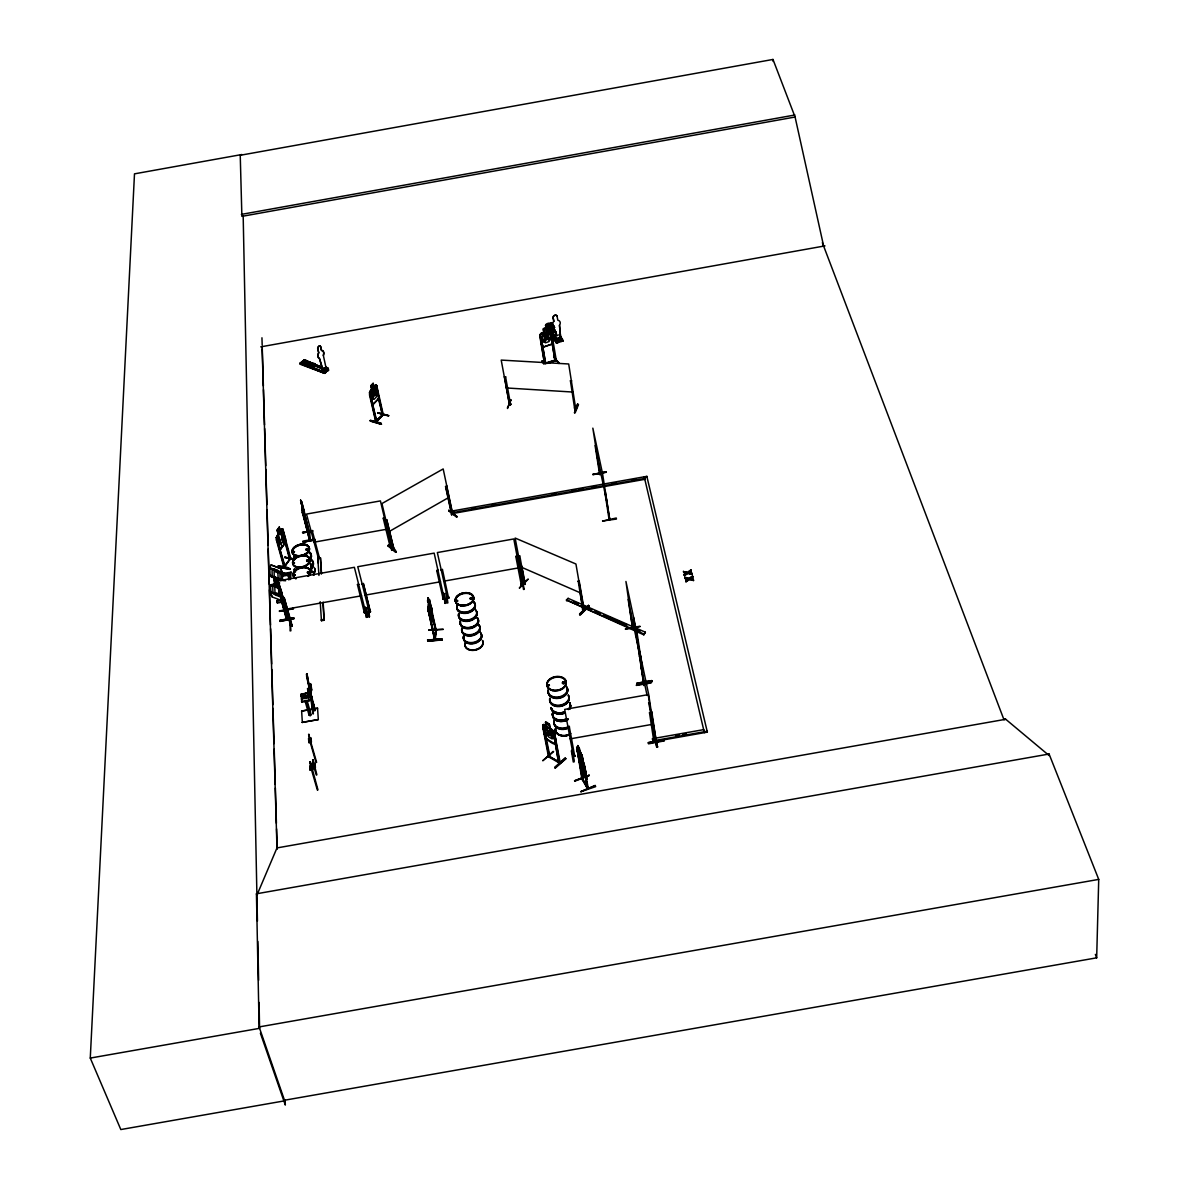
<?xml version="1.0" encoding="UTF-8"?>
<svg xmlns="http://www.w3.org/2000/svg" width="1189" height="1189" viewBox="0 0 1189 1189"><rect width="100%" height="100%" fill="white"/><g stroke="black" fill="none" stroke-linecap="round" stroke-linejoin="round"><path stroke-width="1.5" d="M241.932 154.511L134.491 173.847L90.275 1058.076L120.817 1129.55L284.691 1100.821L259.113 1026.924L256.438 893.801L1049.084 754.019L1049.084 755.52L1005.582 719.137L1003.858 719.434M373.673 392.058C371.577 388.595 369.318 392.251 373.361 393.485L372.737 399.132L374.045 393.708C376.274 397.973 378.414 393.544 374.357 392.489L374.966 387.049L373.673 391.776M310.314 693.38L306.554 673.895L306.658 676.764L310.522 693.663L306.97 673.821L310.522 693.663M441.996 639.95L427.639 640.975L442.011 640.068L441.951 638.924L427.579 640.024L441.936 638.954M442.04 639.578L427.654 641.049M373.212 383.482L370.983 385.786L371.756 389.175L370.834 391.538L372.291 397.854L374.104 399.326L376.319 397.022L376.883 393.098L375.442 386.782L373.985 386.886L373.138 383.259L370.76 385.712L371.652 389.145L369.422 392.801L373.153 404.468L378.726 398.687L376.69 385.429L375.471 385.058L376.631 385.548M563.274 683.318L562.724 682.352M564.701 682.382L564.701 682.932M564.82 682.189L564.567 683.081M324.225 368.56C327.763 368.575 324.211 369.303 324.879 367.921M324.285 368.263L324.582 368.753M548.649 685.637L548.055 685.102L548.471 685.86M321.862 370.18L324.344 371.176L324.686 372.558L328.223 369.72L327.896 368.337L325.727 367.089L326.158 368.813L321.966 372.172L321.862 370.18L322.204 371.577C326.083 371.503 325.994 366.375 324.909 368.739M547.772 685.577L548.605 684.671M548.114 685.399L549.452 685.28L548.278 685.845M284.483 1100.241L1096.674 957.829L1098.725 879.399L1049.084 754.019M309.735 740.494L316.006 762.55M284.112 566.722C285.167 566.514 284.171 565.89 290.279 558.756C289.685 556.303 290.398 559.766 289.655 559.529L284.988 542.243M284.32 566.544L284.795 565.845M312.915 713.905L310.359 695.297L311.146 695.268L311.399 689.308M311.146 695.268L310.255 683.675L310.894 687.108M370.24 421.129C404.245 430.983 347.753 413.504 380.807 424.072M370.478 420.267L381.06 423.106M560.019 761.777L558.34 761.51L560.227 762.833L554.208 731.473L550.15 728.025L549.452 724.398C540.341 716.625 550.745 730.165 543.893 724.473L542.689 725.097L544.562 734.772L546.539 739.068C559.737 750.036 555.724 740.569 554.089 731.443M558.741 762.669L553.524 733.212L558.548 762.55L560.064 762.654M558.473 761.569L549.496 756.605M313.406 713.682L310.641 694.792L314.996 710.65L315.026 709.03L313.45 704.141L314.595 710.74L311.117 695.58M471.528 599.003L471.959 597.562M325.058 368.308L326.009 368.337M470.041 598.706L470.487 597.904M470.443 598.513L472.375 597.591M325.325 368.278L325.979 368.902L323.096 370.834L319.351 358.424A4.206 2.69 -68.8 0 1 318.637 352.672L317.745 349.031A2.11 1.352 -68.9 0 1 318.741 346.222A2.11 1.352 -68.9 0 1 320.554 346.787L321.446 350.428A4.206 2.69 -68.8 0 1 323.319 355.258L326.247 368.813L324.434 367.995L325.058 368.649M651.944 712.434L651.186 711.542L656.387 741.535M456.725 600.341L456.219 601.025M574.763 781.203L589.268 775.614M643.621 680.361L644.527 682.367M636.427 685.429L644.319 684.136M633.143 628.015C631.285 626.009 633.975 628.907 632.459 628.164M314.268 766.028L312.975 759.712L316.883 774.812M311.577 768.064L310.27 761.673L317.983 789.927M308.59 734.43L310.166 741.044L308.991 734.252M309.928 694.346L310.18 695.491M604.621 490.567L609.14 519.846L609.511 517.928M609.571 518.553L609.764 519.727L602.555 473.727L592.835 428.144L600.133 474.545L599.791 472.687L599.969 473.534L592.88 474.381L606.301 471.84L601.545 473.326M609.719 519.638L605.097 490.492M587.321 787.787C589.729 787.906 585.478 785.379 587.173 788.099L582.432 758.627L587.782 789.006L582.357 779.077L587.485 786.91M599.999 473.415L592.954 474.708M600.163 474.366L599.36 473.906M443.2 629.457L428.783 629.828M434.535 637.869L434.639 640.009L428.278 610.611L434.669 639.117L436.006 630.319L435.1 638.136M435.575 628.936L435.635 630.185L436.11 629.04M434.297 638.894L435.278 638.865L435.219 639.95L428.218 609.214M428.857 601.426L427.891 597.889L436.17 631.047L436.422 630.125L435.159 639.875L428.367 609.214M429.749 603.477L435.798 630.066L434.609 639.89M432.142 613.435C431.399 642.402 431.265 591.661 432.335 613.465M278.315 582.313L280.649 591.126L279.757 589.506C284.513 607.98 275.967 580.41 279.311 588.02L278.315 582.313L278.523 587.292M430.819 607.772L430.908 615.293L428.501 604.725L428.189 609.288L429.11 599.301L428.709 601.664M428.174 611.518L428.278 610.611M429.734 602.57L429.853 601.679M428.501 604.725L427.891 597.889M428.04 597.889L427.49 601.173M428.129 599.241L428.159 602.407L428.397 600.43M392.192 547.416L393.529 547.074L392.682 548.813L381.937 503.556L443.185 468.942L452.741 514.153C452.266 513.158 450.735 512.474 452.712 514.287L451.359 514.584L452.504 513.276M309.11 572.801L309.363 571.983L307.758 572.712M309.735 572.162L308.189 573.425L307.49 572.162M311.845 690.096L310.656 683.601M308.055 549.065L306.554 549.704L306.955 548.634M306.658 560.524L307.267 561.52L308.783 560.94M307.773 549.823L307.847 549.348M306.97 560.836L307.431 561.134M308.516 549.645L308.367 548.694M307.906 561.134L308.605 560.004L306.925 560.182M309.125 560.301L308.516 560.926L308.516 559.885M311.444 690.17L310.255 683.675M306.093 549.303L306.197 550.061M306.376 549.467L306.747 548.619L306.034 549.422M294.902 575.045L294.04 574.822M294.694 574.45L295.288 574.956M295.348 574.837L294.01 575.075M294.367 551.592L292.984 552.097L294.441 551.577M294.456 551.83L293.43 551.681M293.445 563.2L293.965 562.427M294.575 562.962L293.832 563.571L293.787 562.531M308.991 532.003L309.259 539.375L309.779 538.543M301.753 508.357L310.047 540.401L309.155 539.33M308.813 530.889L309.645 532.642L308.858 530.755M309.378 531.646L309.408 530.844M393.559 548.248L392.771 548.709M313.391 364.919C311.934 368.62 309.289 363.299 313.406 364.993C310.151 368.337 310.819 362.155 313.465 365.186M286.965 618.369L286.549 619.677L278.702 590.799L286.594 618.726M286.891 617.581L286.623 619.588L285.984 609.229M286.103 610.566L286.341 618.577L286.148 610.358M280.262 530.874L281.659 530.562L283.428 536.982L283.116 541.188L281.094 543.938L279.252 542.66L277.468 536.239L278.241 533.608L276.175 537.755L281.778 528.852M559.573 338.672C558.919 339.43 558.741 336.948 558.889 339.162M558.711 338.716C560.822 339.162 557.106 336.145 558.681 338.835M555.902 741.044L555.426 744.136L546.658 738.964M387.926 545.825C388.521 543.031 398.033 550.997 395.565 552.32L387.956 545.736L396.19 551.949M559.662 339.266C558.771 338.895 558.919 336.903 558.83 338.984M546.033 335.952C546.241 332.251 551.755 328.714 547.089 336.665C552.974 339.058 548.976 342.417 546.435 337.661C545.662 343.235 541.01 344.156 545.483 337.2C539.717 335.001 543.893 331.508 546.123 336.16M541.441 344.275L543.195 347.218L552.261 343.993C552.647 339.95 554.356 332.013 549.913 330.23C544.116 334.317 550.388 323.245 542.942 329.085L543.715 332.638L541.976 334.466L543.046 340.812L545.424 342.833L549.036 341.555L550.522 338.152L549.467 331.805L547.341 331.359L546.717 327.867M582.491 608.887C586.296 609.05 580.024 608.709 583.948 610.462L575.937 564.002L515.134 538.052L523.918 584.185C522.714 581.035 526.861 584.527 523.591 582.982M582.655 609.972L584.275 610.106L579.266 581.436L578.211 580.99L582.788 609.972L583.769 610.433M375.575 385.236L370.091 390.899L369.541 392.831L376.11 422.244L376.14 420.371L376.898 421.396M558.518 337.617L558.889 338.211M523.977 582.655C523.205 583.933 526.831 584.943 524.171 583.68M310.091 540.282L309.735 531.825M309.066 531.944L309.571 540.49L302.645 511.85L302.214 512.727M309.526 539.598L302.169 511.939M285.925 609.437L286.029 610.18M290.265 621.148L290.101 630.913L290.889 630.764L290.25 620.643L289.626 621.371M318.384 563.229L317.745 553.866M541.991 360.787L543.908 363.388M368.441 607.267L368.664 616.957L369.437 616.809L368.441 606.762L369.437 616.809M436.318 630.928L429.378 599.405L431.652 608.946M519.355 587.931L527.738 579.385M446.425 592.954L447.079 603.031L447.867 602.897L446.484 592.895M550.002 757.021L544.28 727.965L543.239 727.371L549.645 757.348C545.766 753.172 552.276 759.325 548.649 755.312M507.376 407.976L510.988 399.905L510.408 400.381M510.898 399.95L507.554 408.496M553.628 751.641L542.719 760.767L553.153 751.389M324.523 373.361L299.896 364.116L304.221 359.806L300.029 363.121L324.894 373.346L325.712 372.647L300.936 362.823L300.133 363.7L324.894 373.346M327.822 370.463L303.477 360.787M328.521 370.403L328.223 368.07L325.727 367.089M325.444 368.382L326.247 368.813M571.939 750.214L572.147 750.749C570.17 749.278 575.06 759.177 574.138 761.852L573.291 762L571.359 750.809M564.582 682.278L563.2 682.932M548.991 685.503L549.14 684.909M582.878 762.223L582.417 763.427L579.073 755.699L577.854 745.548L581.659 755.461L587.648 788.887M289.848 569.278L277.825 567.004C277.438 564.448 291.186 567.569 289.848 569.353L277.81 566.945M290.101 568.907L278.003 565.964M434.446 638.092L435.397 639.058M574.659 408.808L570.423 380.777L571.582 380.837L570.423 380.777M574.54 408.08C575.164 405.821 577.78 409.67 574.822 408.481M574.465 412.806C581.897 395.952 574.257 407.47 575.164 412.851L578.448 404.706M584.275 769.194L583.784 770.383L581.897 767.247L579.162 755.981L579.95 756.457L578.151 754.316M283.77 566.544L283.978 567.643L290.339 558.741M285.167 566.796L276.918 539.018L276.338 539.821L284.037 567.539M656.313 740.584L655.466 740.613M262.085 346.623L276.978 847.92L256.898 895.198L256.438 893.801M470.859 597.844L471.32 599.078M471.216 598.78L472.063 597.502M509.1 403.666L510.571 403.428L509.249 403.309M509.278 404.661L510.542 404.319M510.453 404.721L510.571 403.428M470.056 598.453L471.305 597.428M470.591 597.933L471.097 599.048M644.319 684.21L644.483 685.176M456.948 600.341L456.175 601.025M457.319 601.099L456.457 600.772M504.448 376.809L505.578 376.868L504.448 376.809L509.487 404.721L510.542 404.765M653.891 740.673L655.288 740.97L653.891 740.673C652.776 745.057 655.288 736.912 655.228 742.099L648.243 694.629L564.686 709.417L573.514 756.531L574.807 756.263M608.738 517.973L609.556 518.894M556.11 360.579C557.537 358.736 552.692 360.371 556.006 359.241M554.921 359.583L555.308 360.876M573.113 756.085L574.882 756.159L574.287 754.673L572.949 754.985L573.41 755.981M309.244 572.667L308.59 571.582M309.69 572.741L309.675 571.954M281.704 600.415L283.041 597.874M283.175 597.948L281.793 600.564L272.073 596.908C269.338 589.699 268.09 579.192 278.731 587.143M308.308 573.083L307.669 572.013L307.579 573.306M307.371 560.064L306.599 560.628L307.52 561.193M308.308 560.747L307.178 560.197M381.089 423.685L370.567 420.638L381.208 423.656M269.858 567.48L271.107 564.894L280.663 568.535C283.606 573.648 282.239 590.695 281.897 571.939M520.916 583.873C524.408 582.016 521.272 587.975 520.916 583.873L521.02 584.483M447.227 598.008L448.833 598.052L447.51 597.904M442.709 598.394C442.947 595.184 445.652 600.653 443.928 597.918L442.888 597.666M444.092 598.513L443.111 598.647M376.14 421.129L376.705 420.49M372.514 404.334L376.467 421.382L375.813 422.065L383.304 414.783L376.69 385.429M381.966 414.381C382.1 411.988 382.605 418.513 382.427 413.757M543.566 332.563L540.876 333.44L539.836 335.09L540.921 333.5L549.957 330.304L551.354 331.047L556.303 360.535M365.677 612.439L364.443 613.048L357.458 584.587L358.736 584.349L357.458 584.587M368.753 610.878L369.333 612.276L357.77 566.707L434.163 553.123L444.255 598.914M369.006 611.904L370.567 611.622M366.004 612.766L365.454 611.859C361.887 612.528 367.208 610.269 365.677 612.394M290.636 625.815L291.929 625.964M317.939 557.73L318.489 558.637L306.48 514.079L380.421 500.911L391.107 546.078C387.228 546.925 391.671 542.927 390.928 545.706M328.64 370.047L324.448 373.168L324.032 371.444L321.535 370.448M587.143 788.01L588.079 787.594M588.258 788.649L582.342 778.498M581.689 777.888C584.691 778.082 580.321 779.033 582.283 777.561M270.602 568L270.379 568.922L270.602 568L288.555 574.792L288.333 575.714L281.793 573.247M271.033 564.998L280.589 568.639L282.031 571.968M269.725 567.421L270.096 575.446L271.523 576.947L280.99 580.663L282.313 579.979M285.583 580.812L270.602 575.61L275.536 578.032M270.616 576.175L270.854 575.253M270.037 575.342L271.523 576.947M271.523 584.929C270.141 586.4 276.487 585.211 278.107 587.411M278.122 579.355L280.143 579.132L279.935 573.544L277.825 570.378L274.02 568.937L272.043 570.542L272.222 576.13L274.302 577.899L274.198 581.064L278.375 582.506L274.198 581.064M271.776 592.315C270.156 594.114 281.659 594.054 283.339 596.64M288.333 575.714L270.616 568.55M274.614 585.597C270.824 578.077 285.286 587.871 274.585 582.833L274.689 585.85L272.727 585.984L272.905 591.661L275.06 594.872L278.91 596.328M270.706 593.385L272.147 596.804M294.902 559.514L284.929 557.002M545.513 325.325L549.259 331.196L545.483 325.31L552.216 323.215M556.601 339.445L547.534 324.671L546.256 325.087M547.52 324.701L556.482 339.489M552.93 326.485L550.67 323.467M551.087 323.571L552.9 326.514M549.586 330.854C542.957 325.043 546.985 322.085 551.324 323.482L553.301 326.41M551.978 335.625L556.452 343.041L563.2 340.857L559.543 334.971M551.31 333.619L556.853 342.655L558.369 342.432M559.692 338.018L561.119 341.511L562.665 340.604L560.807 337.171L562.144 340.396L557.151 341.956L556.452 340.693L556.749 342.462L545.87 324.775M560.45 338.211L562.754 340.782M375.783 421.946L369.497 394.793L370.151 394.109L376.868 421.59M282.135 531.855L283.145 531.126L282.551 531.929L290.175 559.633M277.349 539.093L276.338 539.821M280.366 549.273L285.315 542.511L285.405 538.26L285.598 542.526L280.515 549.496L276.383 537.725M280.336 541.188L282.358 538.454L279.222 527.173L284.112 544.562M281.704 528.763L280.307 530.844M280.574 532.018L278.598 534.768M278.003 533.579L277.052 530.116L279.222 527.173M282.075 547.356L277.156 530.131L279.356 527.203M392.429 548.426L385.756 520.589L386.782 519.994L393.648 548.159L386.782 519.994M563.363 683.095L564.745 682.575L564.344 681.802M562.932 681.966A1.516 1.055 -10.3 0 0 563.244 683.764A1.516 1.055 -10.3 0 0 565.34 682.471A1.516 1.055 -10.3 0 0 562.932 681.966C560.836 685.161 568 682.397 563.898 681.698M562.843 682.412L564.463 681.966M548.233 685.31L548.456 685.354M573.068 755.015L574.748 755.416M456.635 601.396L457.602 601.039M521.168 585.211L522.625 584.572L521.391 584.735M521.02 584.23L522.536 583.903M522.551 585.003L513.797 538.959L437.344 552.558L447.584 598.379C445.325 597.606 449.07 595.199 448.788 597.725M447.049 597.309L448.61 597.027M436.705 570.497L437.983 570.259L436.705 570.497L443.111 598.691M307.312 572.266L309.11 571.82L308.65 572.652M308.887 561.089L308.932 559.915L307.847 559.9M308.412 549.511L306.465 550.031M365.811 612.84L354.381 567.302L278.048 580.871M368.887 610.864L370.418 611.22M368.828 611.25L370.344 610.923M363.373 583.517L362.125 584.081L363.373 583.517L370.299 612.053M388.402 544.919L396.011 551.964M388.758 415.689L377.701 412.657L388.714 415.66M376.11 420.46L375.516 421.159L376.616 420.534M382.516 414.441L383.007 413.906M382.472 415.541L376.601 387.451L382.828 414.693L376.378 420.594L382.323 414.842M389.784 545.305L391.255 546.048M373.064 404.275L378.518 398.597M292.018 625.146L290.369 625.132L291.929 624.849M370.522 394.213L369.497 394.793M290.502 624.775L291.647 625.013M318.087 557.7L319.41 557.418L319.722 558.458M319.484 557.76L317.968 558.042M643.799 634.822L645.374 632.206L568.134 598.349L566.41 600.014L643.799 634.822L645.374 632.206M581.837 778.691L582.996 779.642L582.833 778.319M582.551 609.184L583.13 608.59L583.264 609.675M579.593 614.074L588.451 605.439L589.135 606.271L580.336 614.936L579.593 614.074L588.481 605.483M579.697 614.668L588.54 605.885M579.786 614.609L588.392 605.394M579.846 614.654L589.12 606.241M579.266 581.436L577.899 581.287M566.558 600.891L568.134 598.349M528.243 579.073L519.519 588.079M525.018 583.175L523.71 583.071M290.205 558.83L282.729 531.037M284.528 567.599L276.249 537.696M524.825 583.517L524.884 584.572L519.801 555.753M307.252 701.138L311.117 714.752L310.136 715.674L309.066 715.139L310.047 714.217L307.148 704.007M554.787 767.262L565.161 757.824L565.845 758.731L554.951 767.782M554.817 767.767L565.355 758.389M554.208 731.473L543.893 724.473L542.823 725.216M548.56 756.798L559.751 763.249L554.579 733.806L553.524 733.212M550.031 728.114L552.172 730.358L553.465 737.091L552.112 738.874L548.575 736.868L546.137 732.914L544.83 726.197L546.494 726.063M542.689 725.097L549.036 756.382L548.53 755.253M549.452 724.398L545.528 722.347M559.112 338.137L558.354 338.211M643.65 680.465L643.918 682.367M326.886 370.537L325.608 371.562L324.894 368.664L326.172 367.624L327.109 370.626L326.395 367.713L325.102 368.739M315.427 364.25C302.883 372.335 321.833 364.027 312.96 363.284L308.858 366.955L312.96 363.284M599.434 473.817L600.118 474.456L599.94 473.698M308.323 361.426L304.221 365.097L308.323 361.426L310.775 362.407L306.673 366.078L310.775 362.407M306.673 360.772C294.144 368.813 313.064 360.549 304.221 359.806M563.14 681.832L562.843 682.976M562.992 682.218L564.017 681.609M509.382 404.349L510.601 404.379M471.974 598.899L472.286 597.532M472.286 599.152L472.434 598.156M376.304 422.095L383.274 414.708M309.021 532.568L301.709 501.936L304.295 511.196M382.68 415.407L378.295 398.345M547.103 324.597L557.656 342.64M308.219 549.719L306.346 549.392M685.132 578.032L688.476 579.325L685.221 578.627L684.968 577.319L689.07 578.226L692.503 575.981L692.771 577.334L690.051 579.088L692.697 576.739M689.144 578.82L692.578 576.576M684.299 574.911L686.9 572.608L684.225 574.317L684.492 575.669L687.881 573.47L692.028 574.376L683.541 571.805L687.554 572.102L690.987 569.873L691.255 571.225L684.418 575.075M685.994 581.807L689.382 579.593L693.559 580.514L689.308 578.998L685.994 581.807L685.726 580.44L688.401 578.716M688.476 579.325L685.726 580.44M643.517 683.303L643.65 684.255M284.647 557.359L294.976 559.32M448.833 510.854L457.245 516.754L448.803 510.289M387.049 520.217L385.756 520.589M445.548 486.569L446.826 486.212L445.548 486.569L451.701 514.822M388.625 531.84L449.16 497.24M278.642 589.343L287.114 619.603L278.627 589.402L277.23 578.463L277.215 581.599M574.51 407.842L575.892 407.886M509.472 403.324L509.487 404.721L501.208 360.089L568.699 363.983L575.758 408.957L575.788 407.946M564.448 683.155L563.675 683.363M470.963 598.037L472.182 598.037M471.899 598.528L470.963 598.751M472.196 598.974L470.19 598.78M457.364 601.262L456.472 601.337M280.99 580.44L282.179 579.89M270.602 585.315L271.805 584.765M308.263 572.013L307.698 572.801M308.129 571.597L308.01 572.712M388.402 415.957L377.909 413.044M451.894 514.703L445.816 486.791M583.413 761.807L584.126 764.23L583.071 761.317M581.168 768.51L585.969 776.135M582.06 771.602L579.994 763.739L582.06 771.602L586.786 779.479L585.033 767.351L583.65 764.557M586.028 773.816L584.067 764.17M578.077 754.153L579.86 756.219M589.224 775.198L574.495 780.816L589.194 775.183M580.767 791.651L595.228 785.513L580.782 791.725L595.644 786.642L595.213 785.483M582.536 757.304L581.837 754.852L588.317 788.53M578.998 758.389L584.334 769.536L584.379 766.801M587.723 788.887L581.882 778.929L577.096 749.501L582.996 779.642M578.389 746.945L581.674 754.985M582.491 779.835L577.646 750.422M545.81 363.462L554.921 360.222L544.488 363.269M547.282 363.403L556.17 360.237M548.976 363.091L556.214 360.505M558.83 363.477L553.985 356.982M553.836 357.116L559.335 363.373M544.28 362.541L539.955 336.963L541.025 336.576L545.498 362.392M550.462 333.232L551.696 333.083L550.462 333.232L555.04 360.921L550.626 333.47M541.188 336.799L539.955 336.963M448.758 598.141L448.461 597.056M290.651 626.142L292.048 625.563M562.382 338.835L562.144 340.396M558.652 341.302C561.877 342.283 560.836 335.848 558.161 338.345L558.741 341.466L558.161 338.345M553.509 325.563L547.698 327.748L553.569 325.92M554.119 329.398L549.764 331.122L552.707 330.2M550.804 332.563L555.218 331.181M550.864 332.905L555.278 331.538M558.265 338.493L560.078 337.929M561.03 338.583L556.036 340.143L555.337 338.88L555.635 340.649L561.55 338.791L561.267 337.037M555.887 359.286L555.872 360.252M307.669 560.153L308.62 560.242M576.71 747.331L578.448 749.471L577.705 745.607L579.667 748.981M559.335 338.389L559.112 337.587M558.875 761.079L558.919 762.164M559.722 763.16L559.068 761.153M310.864 695.684C305.915 689.382 312.425 699.801 310.478 693.246L307.49 688.476L308.62 695.089L308.65 693.9M301.382 694.049L302.244 698.879L301.382 694.049L303.656 693.633L304.503 698.463L301.412 699.028M305.083 693.365L307.357 692.949L308.204 697.78L305.945 698.196L305.083 693.365L305.945 698.196M308.65 694.748L309.185 700.797L301.768 702.164L301.144 694.346L308.531 692.979M304.31 694.539L301.144 694.346M310.478 693.246L310.448 695.758M301.516 696.368L303.79 695.951L303.656 693.633M305.231 695.684L307.505 695.268M301.293 696.754L301.085 695.966L302.095 696.576M311.221 696.382L310.359 695.297M302.348 722.526L301.634 711.067L317.537 708.139L318.325 719.568L302.303 722.377L318.325 719.568M317.567 708.272L301.634 711.067M308.872 742.605L308.56 738.681L311.087 738.206L311.399 742.129L308.872 742.605L311.31 741.832M312.544 764.096C319.157 763.368 308.486 763.516 312.856 768.064L315.397 767.589L315.07 763.62M310.151 770.115L309.913 766.4L312.35 765.478L312.707 769.64L310.061 769.818L309.824 766.102L312.395 765.627M315.308 767.306L312.856 768.064M310.061 769.818L312.618 769.342M595.08 445.622L599.672 474.634M592.88 474.411L606.301 471.855M603.001 472.85L606.36 472.271M312.722 531.111L302.645 532.91L312.246 530.695L319.588 558.473M383.23 518.077L384.478 517.854L383.259 518.374L390.037 546.36L389.739 544.859L389.576 545.602M390.78 541.471L391.538 541.322L392.459 550.21L391.701 550.344L390.943 541.367M319.202 557.864L318.117 558.087M391.107 546.078L389.888 546.301M602.6 521.109L616.244 518.003L616.452 519.058L602.57 520.975M284.186 597.591L282.923 598.156L284.186 597.591L292.212 625.86M442.427 569.472L441.193 570.036L442.427 569.472L448.491 597.725M515.803 556.437L517.096 556.199L515.803 556.437L521.362 585.211M367.148 617.15L366.271 607.668L367.193 617.21L366.405 617.359L365.751 607.757M443.675 593.4L444.582 593.831L445.801 603.254L445.013 603.388L443.675 593.4L445.132 603.284M366.346 607.713L365.424 607.297M522.09 579.994L524.29 589.313L523.502 589.462L521.912 579.548M522.387 583.933L521.272 584.185M292.063 625.89L290.8 626.127L277.23 578.463M365.855 612.796L364.577 613.019L364.146 611.711M442.977 598.766L444.24 598.543M447.376 597.978L448.639 597.755M628.149 599.419L632.652 628.55L625.934 581.466L637.423 635.327L643.056 672.558M625.414 628.847L639.95 626.217M625.473 629.278L630.928 628.253M634.792 627.777L640.024 626.633M639.935 652.36L642.848 671.622M636.739 683.274L651.691 680.628L636.754 683.348L636.947 684.448L651.899 681.713M644.052 683.318L643.814 685.459M636.338 685.072L651.304 682.323M645.999 683.928L651.379 682.754M569.397 727.148L567.926 727.014L569.323 726.761L574.718 756.189L573.395 756.486M649.566 712.984L650.888 712.345L649.476 712.597L653.98 742.204M655.094 736.021L654.292 735.664M573.261 756.055L574.718 756.189M648.317 742.62L663.715 739.9L648.332 742.635L648.54 743.838L663.908 740.97M656.729 746.692L657.562 747.108L656.789 747.093M772.984 59.45L240.237 155.283L241.887 216.368L795.084 117.027L772.984 59.45L773.147 61.442M241.367 214.392L794.921 114.991M260.763 346.846L824.973 245.885M303.641 509.873L304.562 516.695L300.609 500.108L301.53 504.181M301.813 506.38L301.783 508.431M304.295 511.107L305.573 522.194M305.246 515.476L305.424 522.224M312.573 530.532L302.496 532.345L312.692 530.918M645.241 479.256L453.767 513.336L453.366 510.794L646.846 476.343L707.351 732.142L653.073 741.728L652.493 738.681L703.739 729.63L703.858 730.536M471.765 508.416L475.407 507.762M491.8 504.849L495.456 504.195M551.934 494.148L555.575 493.494M571.968 490.581L575.61 489.927M579.251 489.274L582.907 488.634M592.003 487.014L595.659 486.36M612.053 483.447L615.694 482.793M632.087 479.88L635.729 479.226M314.728 539.078L302.913 541.099M314.877 539.538L303.091 542.139L314.892 540.029M303.076 542.11L314.877 539.925M313.926 542.199L387.109 529.179M456.68 516.918L448.981 510.705M318.934 575.446L317.805 558.28L320.45 557.804L321.506 573.157M280.961 573.975L291.142 572.162L290.443 579.489M281.258 574.644L288.407 573.38L289.061 579.771M290.042 579.385L289.789 573.053L291.142 572.162M283.131 575.342L286.519 574.748M281.734 576.323L288.868 575.06M278.419 582.447L286.861 611.161L278.523 581.793M279.489 583.591L275.937 584.23L279.578 582.848M278.167 585.062L281.288 595.451L280.351 588.258M281.08 589.402L282.343 601.144L281.243 598.572M281.927 593.906L281.407 590.888M281.258 598.691L282.343 601.144M284.543 601.753L277.394 603.016L276.888 600.579L283.339 599.434M276.903 601.337L284.067 600.059M286.029 609.199L361.56 595.778M364.904 595.184L440.495 581.763M443.646 581.198L519.296 567.762M279.37 610.864L293.46 608.426L279.534 611.428M293.46 608.783L279.504 611.25M293.728 617.894L279.712 620.376L293.728 617.819L293.906 618.919L279.861 621.342M279.891 621.416L293.846 618.325M323.022 603.076L323.958 619.38L321.223 619.87L321.446 620.732L324.181 620.242L323.155 602.139M570.111 738.874L652.702 724.279M675.59 735.53L679.127 734.906M682.664 734.282L686.187 733.658M276.978 847.92L1005.641 719.286L1003.917 719.583L822.342 242.69M259.113 1026.924L1098.725 879.399M90.275 1058.076L259.588 1028.322L259.068 1002.446M456.844 600.311L457.78 600.876M471.557 599.211L470.591 599.122M575.773 408.912L574.807 408.838M430.507 618.726L431.429 621.193M428.902 630.259L443.17 629.234M442.07 639.504L427.579 639.905M369.333 612.231L370.448 611.978L363.403 583.844M290.562 625.146L290.948 626.187M452.474 513.93L446.559 485.989M577.661 404.126L578.448 404.736M506.321 387.956L573.217 392.073M307.892 548.486L308.174 549.273M563.705 683.407L562.858 682.531M522.61 579.905L521.793 579.519M582.164 778.661L582.952 779.389M281.57 528.897L282.863 528.897L285.405 538.26M282.67 528.927L290.815 558.726M294.813 558.934L284.617 557.537M289.908 559.008L284.914 566.009M285.405 542.556L285.211 538.156M278.731 546.97L280.5 549.303M393.262 546.851L393.217 547.966M688.461 572.37L691.775 573.068L692.028 574.376M686.9 572.608L683.645 571.924L686.974 573.202M688.535 572.964L691.775 573.068M689.977 578.493L693.306 579.192L693.559 580.514M690.051 579.088L693.306 579.192M685.042 577.913L687.777 578.508M524.364 583.769L518.478 555.62L519.489 556.051M375.471 385.058L373.866 386.841L373.093 383.453M300.936 362.823L325.385 372.692M307.639 548.53L308.471 548.768M306.703 550.284L306.063 549.511M435.605 631.047L430.849 609.704M309.125 532.613L301.753 503.854L303.908 512.652L303.106 510.913C307.594 529.61 299.375 499.87 302.705 509.427M655.956 739.617L657.562 747.108L656.09 740.747M655.748 741.728L648.689 694.435L636.561 637.408M271.791 592.895L283.354 597.22M271.538 585.508L278.122 587.975M270.869 575.818L283.978 580.752M277.498 580.604L275.031 579.667L275.075 580.663L277.527 581.599L277.453 579.786M286.757 610.15L286.163 611.116M577.854 404.617L574.525 412.672M320.554 346.787L321.639 350.502A4.206 2.69 -68.8 0 1 323.512 355.333L323.319 355.258M317.745 349.031L318.83 352.747A4.206 2.69 -68.8 0 0 319.544 358.498L323.289 370.909M304.28 360.148L322.561 367.401L304.295 360.371M305.677 361.441L323.571 368.545M305.112 361.664L323.289 368.753M304.874 362.08L327.703 371.057M300.029 363.121L325.162 373.123M584.126 610.076L583.1 609.675L579.682 589.625M520.619 566.856L580.886 593.058M573.321 601.441L578.359 603.655M581.718 605.127L591.795 609.541M595.154 611.012L600.177 613.227M603.536 614.698L627.049 624.998M635.431 628.684L640.47 630.898M566.41 600.014L643.665 633.93M549.927 330.438L551.414 331.122M561.505 340.975L562.308 341.169M310.047 714.217L311.117 714.752M553.153 733.539L554.208 734.133M560.227 762.833L548.367 755.758M309.051 571.597L309.645 571.85A8.828 5.633 -15.2 0 0 310.671 564.701M301.724 502.07L301.932 508.402M301.872 502.04L301.56 503.764M448.714 510.289L456.621 517.111M655.392 741.49L656.7 747.257M565.845 758.716L555.382 768.035M582.476 778.513L576.635 747.168L581.822 754.926M587.574 786.628L587.827 787.846M390.75 540.921L391.701 550.344M552.261 343.993L543.224 346.995L541.5 344.141M544.072 363.879L542.05 361.159L543.893 363.864M559.484 325.296L560.703 338.523L556.838 339.891L553.792 326.901A4.236 3.374 -32.3 0 1 553.821 321.402L553.123 317.567A2.125 1.694 -32.4 0 1 554.832 315.219A2.125 1.694 -32.4 0 1 557.106 316.319L557.79 320.168A4.236 3.374 -32.3 0 1 559.484 325.296L560.792 338.657M553.123 317.567L553.821 321.402M551.681 322.605L553.925 326.202M559.41 335.03L563.051 340.931M551.711 322.932L554.446 327.361M559.008 334.718L562.665 340.604M550.581 323.289L556.14 332.311M551.458 324.983L556.021 332.34M551.25 325.281L555.798 332.652M551.101 325.31L557.478 335.625M547.014 324.419L557.909 342.12M545.81 324.419L557.269 342.759M551.859 335.655L556.393 343.041M579.355 752.533L581.376 755.892M581.376 764.378L583.264 767.514M582.803 770.338L584.676 773.474M581.198 768.466L585.895 776.402L585.954 773.682M581.926 771.616L586.623 779.553L586.697 776.848M609.11 519.682L609.437 517.943M582.432 758.627L582.967 759.563L581.911 758.82M576.591 749.694L577.126 750.616M584.483 769.476L578.835 758.448M544.8 734.713L546.732 738.889M1095.351 954.381L1096.674 957.829M286.817 610.269L287.114 619.499M286.237 611.101L281.882 595.496M260.391 1033.182L285.315 1105.071L285.152 1100.122M310.463 765.984L310.656 769.551M311.488 769.788L317.359 790.061M315.055 767.187L314.862 763.665M313.168 763.977L313.361 767.5M314.208 767.841L316.259 774.946M312.127 765.523L312.365 769.238M310.879 738.25L311.057 741.728M310.819 742.159L316.631 762.417M308.56 738.681L311.176 738.503L309.155 738.414L309.378 742.04M276.888 600.579L277.394 603.016M303.79 695.951L304.503 698.463M305.201 701.525L309.066 715.139M301.768 702.164L301.56 701.421L308.977 700.053L309.185 700.797M275.922 583.502L276.398 585.181M305.781 700.351L310.136 715.674M284.201 597.918L291.929 626.023M313.762 704.349L311.057 694.718L311.176 696.457M277.082 578.493L278.092 582.194M277.334 581.555L278.36 585.047M278.687 586.207L280.5 592.687L280.411 589.803M278.375 544.205L284.632 566.722M289.789 573.053L290.25 574.748M323.958 619.38L324.181 620.242M317.805 558.28L318.028 559.142M309.645 532.642L300.609 500.108M302.274 510.423L310.18 540.192M319.172 557.403L319.44 558.458M366.405 617.359L365.528 607.326M683.467 571.21L683.72 572.518M370.151 394.109L371.726 400.931M465.167 643.992A9.17 6.227 -12.3 0 0 474.901 650.249L474.901 650.264A9.17 6.227 -12.3 0 0 482.6 640.901M436.422 630.125L436.066 628.907L435.323 629.858M651.899 681.743L651.676 680.554M663.923 741.044L663.7 739.826M795.084 117.027L823.65 246.123M655.377 739.84L655.54 740.598M655.288 739.855L656.908 747.138M442.605 597.77L442.873 599.122M630.393 610.73L641.867 664.785M597.279 456.65L607.014 502.486M641.034 666.866L647.084 695.476M648.6 702.625L650.873 713.355M651.631 716.922L652.761 722.288M453.366 510.794L453.544 511.656M453.767 513.336L453.574 512.474L645.107 478.379L644.72 476.73L644.839 477.606M308.65 690.972C306.717 683.006 308.843 698.775 309.036 693.44M542.883 727.698L548.515 756.858M549.348 724.443L549.927 728.173M522.164 583.531L522.447 585.077M545.647 722.243L546.375 726.167M521.763 566.038L525.33 584.245M505.578 376.868L510.631 404.706M510.185 403.74L510.349 404.765M582.476 757.23L584.334 769.536M584.26 767.262L584.869 770.621M580.366 760.782L580.975 764.126M582.105 778.602L582.298 779.642M584.23 764.096L586.608 777.041M541.025 336.576L545.647 363.997M539.984 335.09L544.443 362.764M583.487 609.377L583.621 610.462M559.974 337.765L560.465 340.738M310.359 694.866L310.552 697.75L309.601 694.094M653.073 741.728L652.939 740.836L707.232 731.235L707.351 732.142M635.595 626.796L643.933 685.503L633.603 617.418M652.493 738.681L652.627 739.588M651.735 711.438L655.986 739.796M654.946 740.435L655.109 741.535M644.349 477.696L644.23 476.819L704.364 732.662M646.846 476.343L646.979 477.22M684.968 577.319L685.221 578.627M684.225 574.317L684.492 575.669M690.987 569.873L691.255 571.225M689.07 578.226L689.382 579.593M692.503 575.981L692.771 577.334M312.246 530.695L310.998 530.933M308.07 695.461L308.204 697.78M320.45 557.804L321.387 574.109M320.213 601.753L321.446 620.732M303.715 511.3L303.834 513.96L302.006 504.894M301.278 502.486L301.352 504.21M288.407 573.38L288.659 579.652M286.623 609.318L286.504 610.195L286.549 609.333M282.046 593.846L282.179 601.173M278.583 583.323L278.657 587.247M277.78 580.945L277.84 582.803M274.302 577.899L274.332 581.02M270.527 585.122L270.839 593.43M261.952 337.78L262.175 345.196M262.279 348.897L263.378 385.964M263.497 389.665L264.538 424.889M264.657 428.59L265.756 465.657M265.86 469.358L266.916 504.567M267.079 510.126L268.134 545.335M268.238 549.036L269.294 584.245M269.457 589.803L270.512 625.013M270.616 628.728L271.672 663.938M271.835 669.496L272.875 704.705M272.994 708.406L274.035 743.615M274.213 749.174L275.253 784.383M275.372 788.099L276.413 823.308M276.576 828.867L277.186 849.243M243.18 216.13L257.433 921.089M257.835 941.42L258.622 980.256M585.805 773.742L585.82 776.194M568.461 696.264A9.72 6.837 -10.5 0 1 561.907 706.117A9.72 6.837 -10.5 0 1 549.942 701.332M568.505 695.743A9.854 6.926 -10.5 0 1 560.599 706.028A9.854 6.926 -10.5 0 1 549.764 699.058M569.694 702.996A9.69 6.837 -10.5 0 1 569.62 708.287M551.22 708.064A9.69 6.837 -10.5 0 0 564.344 712.464A9.661 6.807 -10.5 0 1 551.28 708.139A9.72 6.852 -10.5 0 0 564.374 712.568M569.665 702.744A9.72 6.852 -10.5 0 1 569.59 708.049M564.314 712.241A9.72 6.852 -10.5 0 1 551.161 707.827M569.724 703.085A9.72 6.852 -10.5 0 1 569.65 708.391A9.661 6.807 -10.5 0 0 569.665 703.1M567.034 687.628A9.884 6.926 -10.5 0 1 559.083 697.898A9.884 6.926 -10.5 0 1 548.233 690.958M568.223 694.911A9.735 6.837 -10.5 0 1 560.405 705.047A9.735 6.837 -10.5 0 1 549.734 698.181M566.99 688.149A9.75 6.822 -10.5 0 1 559.157 698.285A9.75 6.822 -10.5 0 1 548.456 691.433M568.431 695.327A9.854 6.926 -10.5 0 1 560.509 705.612A9.854 6.926 -10.5 0 1 549.69 698.642M566.96 687.212A9.898 6.926 -10.5 0 1 557.73 697.646A9.898 6.926 -10.5 0 1 548.857 688.713M566.737 686.781A9.765 6.822 -10.5 0 1 557.641 697.081A9.765 6.822 -10.5 0 1 548.887 688.268M567.331 728.589A9.631 6.852 -10.5 0 1 557.849 728.471A9.631 6.852 -10.5 0 1 554.297 722.362M567.287 728.218A9.765 6.941 -10.5 0 1 556.734 727.564A9.765 6.941 -10.5 0 1 554.773 720.088M568.55 735.248A9.631 6.866 -10.5 0 1 559.083 735.114A9.631 6.866 -10.5 0 1 555.545 728.991M570.631 733.687A9.586 6.837 -10.5 0 1 560.049 735.055A9.586 6.837 -10.5 0 1 555.486 728.545A9.571 6.822 -10.5 0 0 560.064 735.055A9.571 6.822 -10.5 0 0 570.616 733.702M568.505 734.98A9.631 6.866 -10.5 0 1 559.038 734.847A9.631 6.866 -10.5 0 1 555.486 728.738M568.03 719.137A9.809 6.941 -10.5 0 1 557.225 720.534A9.809 6.941 -10.5 0 1 552.573 713.935M569.263 726.182A9.646 6.852 -10.5 0 1 558.637 727.549A9.646 6.852 -10.5 0 1 554.044 721.024M569.427 726.702A9.78 6.941 -10.5 0 1 557.611 727.683A9.78 6.941 -10.5 0 1 554.698 719.672M567.956 718.721A9.809 6.941 -10.5 0 1 557.151 720.133A9.809 6.941 -10.5 0 1 552.499 713.519M569.769 703.353A9.705 6.852 -10.5 0 1 569.709 708.644M564.418 712.835A9.705 6.852 -10.5 0 1 551.28 708.436M317.924 349.105A2.11 1.352 -68.9 0 1 318.92 346.296A2.11 1.352 -68.9 0 1 320.748 346.861M553.212 317.701A2.125 1.694 -32.4 0 1 554.921 315.353A2.125 1.694 -32.4 0 1 557.195 316.467M476.477 611.889A9.259 6.198 -12.2 0 1 467.485 621.371A9.259 6.198 -12.2 0 1 459.608 613.361M476.492 611.384A9.393 6.272 -12.2 0 1 468.6 620.836A9.393 6.272 -12.2 0 1 458.657 614.55M477.829 618.25A9.259 6.213 -12.2 0 1 468.852 627.747A9.259 6.213 -12.2 0 1 460.975 619.722M477.755 618.087A9.215 6.183 -12.2 0 1 468.823 627.554A9.215 6.183 -12.2 0 1 460.96 619.558M477.889 618.533A9.259 6.213 -12.2 0 1 468.912 628.03A9.259 6.213 -12.2 0 1 461.035 620.004M473.683 602.065A9.423 6.272 -12.2 0 1 468.094 612.573A9.423 6.272 -12.2 0 1 456.933 606.568M475.08 609.229A9.259 6.198 -12.2 0 1 469.581 619.603A9.259 6.198 -12.2 0 1 458.597 613.673M473.683 602.585A9.289 6.183 -12.2 0 1 468.154 612.959A9.289 6.183 -12.2 0 1 457.156 607.029M475.288 609.63A9.393 6.272 -12.2 0 1 469.714 620.153A9.393 6.272 -12.2 0 1 458.568 614.133M473.608 601.649A9.423 6.272 -12.2 0 1 468.005 612.157A9.423 6.272 -12.2 0 1 456.844 606.152M473.4 601.248A9.289 6.183 -12.2 0 1 467.872 611.622A9.289 6.183 -12.2 0 1 456.858 605.691M481.203 634.376A9.185 6.213 -12.3 0 1 472.315 643.858A9.185 6.213 -12.3 0 1 464.483 635.818M481.233 633.871A9.319 6.302 -12.3 0 1 472.211 643.487A9.319 6.302 -12.3 0 1 464.26 635.342M482.466 640.47A9.14 6.198 -12.3 0 1 473.623 649.937A9.14 6.198 -12.3 0 1 465.82 641.911M476.908 617.953A9.215 6.183 -12.2 0 1 471.439 628.312A9.215 6.183 -12.2 0 1 460.5 622.367M482.541 640.633A9.185 6.227 -12.3 0 1 473.668 650.13A9.185 6.227 -12.3 0 1 465.82 642.075M476.848 617.507A9.259 6.213 -12.2 0 1 471.349 627.911A9.259 6.213 -12.2 0 1 460.381 621.951M478.454 624.686A9.334 6.287 -12.3 0 1 472.925 635.223A9.334 6.287 -12.3 0 1 461.837 629.174M479.821 631.731A9.185 6.213 -12.3 0 1 474.396 642.134A9.185 6.213 -12.3 0 1 463.487 636.16M478.454 625.206A9.215 6.198 -12.3 0 1 474.143 635.223A9.215 6.198 -12.3 0 1 461.956 631.285M480.029 632.132A9.319 6.302 -12.3 0 1 479.033 640.425A9.319 6.302 -12.3 0 1 467.247 642.506A9.319 6.302 -12.3 0 1 464.186 634.941M478.364 624.284A9.349 6.287 -12.3 0 1 472.836 634.807A9.349 6.287 -12.3 0 1 461.748 628.773M478.171 623.883A9.215 6.198 -12.3 0 1 472.717 634.272A9.215 6.198 -12.3 0 1 461.778 628.312M295.853 578.463A8.932 5.707 -15.3 0 1 295.496 570.289A8.932 5.707 -15.3 0 1 307.832 568.074A8.932 5.707 -15.3 0 1 308.248 576.264A8.932 5.707 -15.3 0 0 307.832 568.074A8.932 5.707 -15.3 0 0 295.496 570.289A8.932 5.707 -15.3 0 0 295.853 578.448M295.793 578.226A8.932 5.707 -15.3 0 1 295.422 570.051A8.932 5.707 -15.3 0 1 307.773 567.852A8.932 5.707 -15.3 0 1 308.174 576.011M295.987 578.835A8.888 5.677 -15.3 0 1 295.125 571.166A8.888 5.677 -15.3 0 1 306.732 568.074A8.888 5.677 -15.3 0 1 309.645 575.208M313.435 563.764A8.754 5.573 -15.2 0 1 311.132 568.208M312.142 561.149A8.754 5.573 -15.2 0 1 313.064 562.367M313.777 567.257A8.754 5.588 -15.2 0 1 314.089 572.92M312.127 560.658A8.873 5.648 -15.2 0 1 311.102 567.807M312.023 560.257A8.873 5.648 -15.2 0 1 310.998 567.421M310.374 558.949A8.754 5.573 -15.2 0 1 310.79 566.93M314.788 568.728A8.754 5.588 -15.2 0 1 314.149 573.187M294.203 559.291A8.784 5.559 -15.1 0 1 294.084 556.378A8.769 5.559 -15.1 0 0 294.218 559.291M310.076 553.004A8.903 5.648 -15.1 0 1 310.374 558.711M294.322 560.182A8.903 5.648 -15.1 0 1 294.188 557.21M309.972 552.603A8.903 5.648 -15.1 0 1 310.27 558.325M294.218 559.781A8.903 5.648 -15.1 0 1 294.084 556.824M295.05 571.85A8.828 5.633 -15.2 0 1 294.917 568.892M309.199 563.259A8.962 5.707 -15.2 0 1 309.616 571.433M294.813 571.448A8.962 5.707 -15.2 0 1 294.679 568.446M309.095 562.858A8.962 5.707 -15.2 0 1 309.512 571.032M294.694 571.047A8.962 5.707 -15.2 0 1 294.337 569.605M310.329 563.423A8.843 5.633 -15.2 0 1 310.626 569.115M295.615 571.79A8.843 5.633 -15.2 0 1 294.337 569.13M312.603 571.478A8.932 5.722 -15.3 0 1 313.926 574.153M312.38 571.092A8.813 5.633 -15.3 0 1 313.465 575.253M313.658 573.588A8.813 5.633 -15.3 0 1 314.03 575.015M312.707 571.864A8.932 5.722 -15.3 0 1 314.03 574.54M430.938 609.749L430.849 610.715L429.824 609.169L430.269 615.441L428.397 607.118L428.53 606.152L429.467 607.638L429.066 601.619L430.938 609.749M545.157 726.598L548.367 732.112C544.22 733.97 548.724 737.983 549.273 733.301L553.227 738.666L549.927 732.974C553.777 731.176 549.734 727.311 549.021 731.74L545.157 726.598M581.213 755.268L580.693 757.125L582.759 763.635L580.41 757.2L579.964 758.835L579.355 757.794L579.875 755.743L577.884 749.442L580.158 755.639L580.589 754.108L581.213 755.268M313.941 766.088L312.662 759.771L313.941 766.088M311.667 697.185L310.567 691.775L311.667 697.185M311.25 768.124L309.943 761.733L311.25 768.124M554.535 330.26C553.361 333.782 550.031 328.907 554.342 330.156C552.603 333.648 550.804 327.807 554.505 330.334M429.14 602.823L430.269 612.484L429.14 602.823M279.103 528.481L278.122 531.394L279.103 528.481M375.694 394.317L373.48 396.621L372.023 390.304L374.253 388.015L375.694 394.317M372.945 384.463L371.771 387.064L372.945 384.463M546.227 328.744L543.893 329.561L544.086 330.705L546.42 329.873L546.227 328.744M547.534 332.489L543.908 333.767L544.978 340.128L548.59 338.85L547.534 332.489M552.781 324.374L546.97 326.559L552.781 324.374M554.609 327.347L548.798 329.531L554.609 327.347M639.816 655.302L639.504 656.328L639.816 655.302M651.765 681.089L636.828 683.868L651.78 681.163M663.774 740.361L648.421 743.214L663.789 740.435M302.274 504.121L301.828 504.953L302.274 504.121M278.82 593.876L274.971 592.434L274.793 586.757L278.627 588.198L278.82 593.876M277.825 584.408L275.358 583.487L275.387 584.498L277.854 585.419L277.825 584.408M277.899 572.771L274.094 571.314L274.273 576.903L278.092 578.344L277.899 572.771M548.828 724.696L546.554 723.402L549.065 725.899L548.828 724.696M550.269 729.273L546.732 727.267L548.025 733.999L551.562 736.006L550.269 729.273M562.04 341.213L560.227 338.271L562.025 341.243M580.663 753.767L578.835 750.631L580.054 757.378L581.882 760.529L580.663 753.767M552.692 690.051A9.794 6.837 -10.5 0 0 566.142 681.624A9.794 6.837 -10.5 0 0 550.67 678.384A9.794 6.837 -10.5 0 0 552.692 690.051M568.253 709.521A9.675 6.822 -10.5 0 0 569.59 702.58A9.661 6.807 -10.5 0 1 568.238 709.521M551.161 707.633A9.675 6.822 -10.5 0 0 564.27 712.018A9.661 6.807 -10.5 0 1 551.176 707.633M552.826 690.705A9.765 6.807 -10.5 0 0 566.232 682.308A9.765 6.807 -10.5 0 0 550.819 679.082A9.765 6.807 -10.5 0 0 552.826 690.705M552.736 690.319A9.794 6.837 -10.5 0 0 566.202 681.892A9.794 6.837 -10.5 0 0 550.715 678.666A9.794 6.837 -10.5 0 0 552.736 690.319M569.739 709.045A9.675 6.822 -10.5 0 0 570.438 705.449A9.661 6.807 -10.5 0 1 569.724 709.06M551.384 708.822A9.675 6.822 -10.5 0 0 564.478 713.222A9.661 6.807 -10.5 0 1 551.414 708.837M556.363 720.489A9.646 6.822 -10.5 0 0 568.03 719.523A9.661 6.837 -10.5 0 1 556.348 720.504A9.661 6.837 -10.5 0 1 553.48 712.612A9.646 6.822 -10.5 0 0 556.363 720.489M556.11 719.152A9.646 6.822 -10.5 0 0 565.592 719.271A9.675 6.837 -10.5 0 1 556.095 719.152A9.675 6.837 -10.5 0 1 552.543 713.058A9.646 6.822 -10.5 0 0 556.11 719.152M460.574 605.127A9.319 6.183 -12.2 0 0 473.608 597.339A9.319 6.183 -12.2 0 0 459.162 594.5A9.334 6.183 -12.2 0 0 460.574 605.171A9.334 6.183 -12.2 0 0 473.638 597.368A9.334 6.183 -12.2 0 0 459.147 594.53A9.319 6.183 -12.2 0 0 460.574 605.127M460.738 605.81A9.289 6.168 -12.2 0 0 473.742 598.037A9.289 6.168 -12.2 0 0 459.326 595.213A9.289 6.168 -12.2 0 0 460.738 605.81M460.633 605.409A9.334 6.183 -12.2 0 0 473.683 597.606A9.334 6.183 -12.2 0 0 459.207 594.768A9.334 6.183 -12.2 0 0 460.633 605.409M296.641 555.605A8.813 5.573 -15.1 0 0 309.348 548.382A8.813 5.573 -15.1 0 0 296.15 545.825A8.813 5.573 -15.1 0 0 296.641 555.605M296.67 555.545A8.769 5.529 -15.1 0 0 309.289 548.382A8.769 5.529 -15.1 0 0 296.165 545.84A8.769 5.529 -15.1 0 0 296.67 555.545M296.834 556.214A8.784 5.544 -15.1 0 0 309.482 549.036A8.769 5.544 -15.1 0 0 296.343 546.479A8.784 5.544 -15.1 0 0 296.834 556.214A8.769 5.544 -15.1 0 0 309.467 549.021A8.784 5.544 -15.1 0 0 296.329 546.479A8.769 5.544 -15.1 0 0 296.834 556.184M296.715 555.828A8.813 5.573 -15.1 0 0 309.408 548.619A8.813 5.573 -15.1 0 0 296.21 546.063A8.813 5.573 -15.1 0 0 296.715 555.828M310.047 557.849A8.784 5.559 -15.1 0 0 309.749 552.216A8.769 5.559 -15.1 0 1 310.032 557.849M310.374 559.142A8.769 5.559 -15.1 0 0 310.076 553.509A8.784 5.573 -15.1 0 1 310.388 559.142M297.146 566.885A8.873 5.633 -15.2 0 0 309.928 559.603A8.873 5.633 -15.2 0 0 296.641 557.002A8.873 5.633 -15.2 0 0 297.146 566.885M297.339 567.51A8.843 5.618 -15.2 0 0 310.061 560.257A8.843 5.618 -15.2 0 0 296.834 557.656A8.843 5.618 -15.2 0 0 297.339 567.51M297.205 567.108A8.873 5.633 -15.2 0 0 309.987 559.826A8.873 5.633 -15.2 0 0 296.7 557.24A8.873 5.633 -15.2 0 0 297.205 567.108"/></g></svg>
